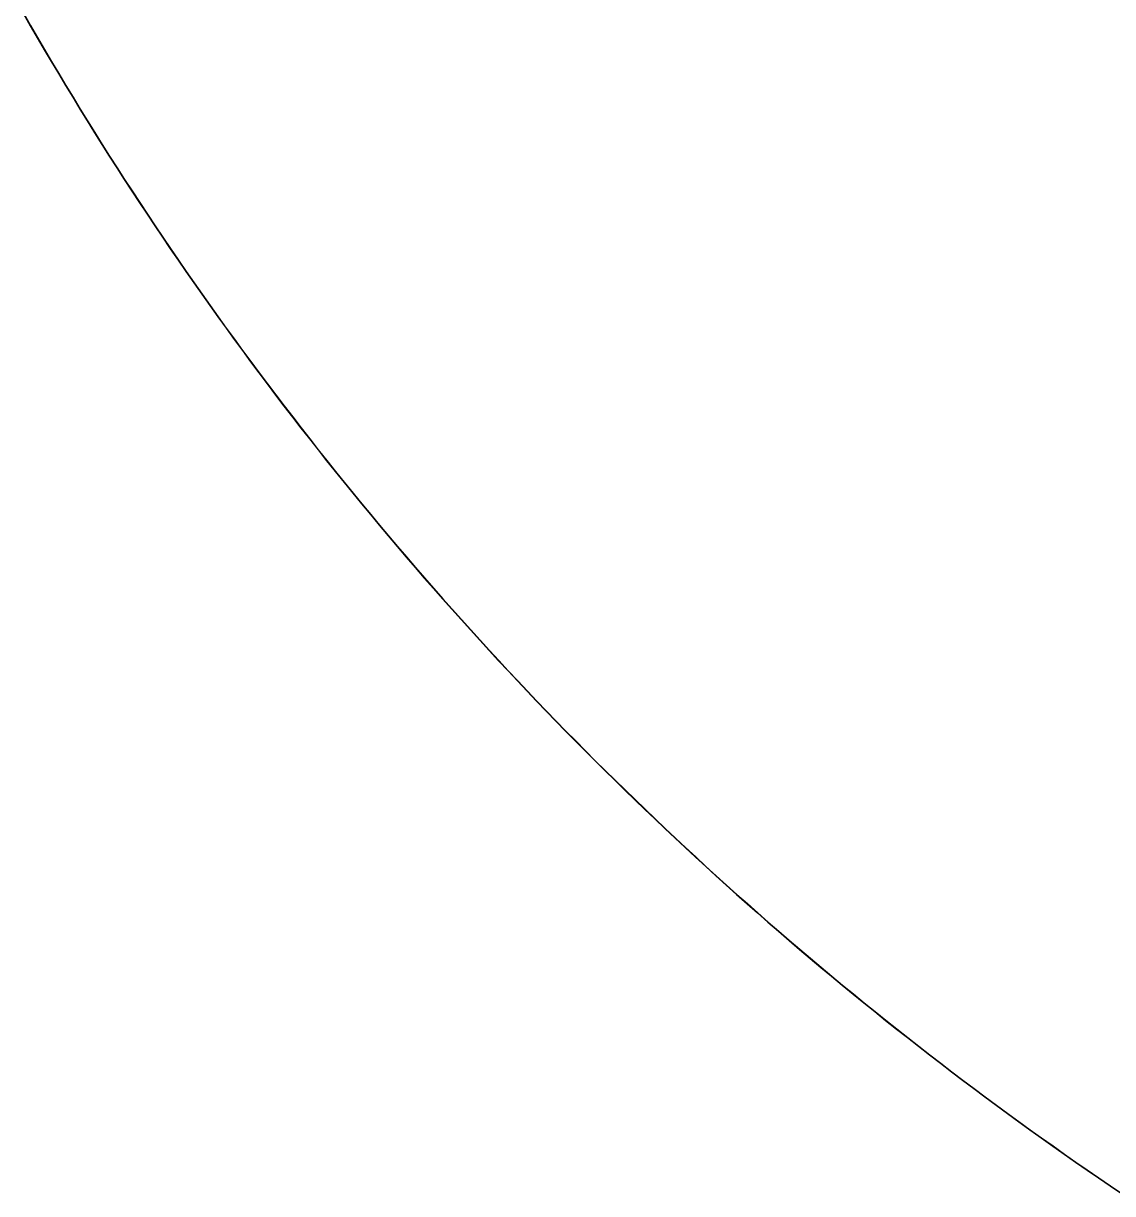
# Model space of a CAD drawing. Extents: x 141.9 to 179.5, y -126.9 to -94.3.
# Drawn here: x 169.736 to 171.332, y -103.787 to -102.072 of the extents above; entities that cross this region are included whole.
import ezdxf

# ---------------------------------------------------------------- set-up
doc = ezdxf.new("R2010")
doc.units = 0
doc.layers.add('BLACK', color=7, linetype='CONTINUOUS')

msp = doc.modelspace()

# ---------------------------------------------------------------- linework, layer by layer
at = {"layer": 'BLACK', "linetype": 'CONTINUOUS'}
for p, q in [((169.735697, -102.057993), (169.745818, -102.075608)), ((169.736144, -102.05787), (169.746265, -102.075485)), ((169.745818, -102.075608), (169.756007, -102.093183)), ((169.746265, -102.075485), (169.756455, -102.09306)), ((169.756007, -102.093183), (169.766266, -102.110717)), ((169.756455, -102.09306), (169.766713, -102.110594)), ((169.766266, -102.110717), (169.776592, -102.12821)), ((169.766713, -102.110594), (169.777039, -102.128087)), ((169.776592, -102.12821), (169.786988, -102.145661)), ((169.777039, -102.128087), (169.787435, -102.145538)), ((169.786988, -102.145661), (169.797451, -102.163071)), ((169.787435, -102.145538), (169.797898, -102.162948)), ((169.797451, -102.163071), (169.807983, -102.180439)), ((169.797898, -102.162948), (169.80843, -102.180316)), ((169.807983, -102.180439), (169.818583, -102.197765)), ((169.80843, -102.180316), (169.81903, -102.197642)), ((169.818583, -102.197765), (169.82925, -102.215049)), ((169.81903, -102.197642), (169.829697, -102.214926)), ((169.82925, -102.215049), (169.839986, -102.232291)), ((169.829697, -102.214926), (169.840433, -102.232168)), ((169.839986, -102.232291), (169.850789, -102.24949)), ((169.840433, -102.232168), (169.851236, -102.249367)), ((169.850789, -102.24949), (169.86166, -102.266646)), ((169.851236, -102.249367), (169.862107, -102.266523)), ((169.86166, -102.266646), (169.872598, -102.283759)), ((169.862107, -102.266523), (169.873045, -102.283637)), ((169.872598, -102.283759), (169.883604, -102.30083)), ((169.873045, -102.283637), (169.884051, -102.300707)), ((169.883604, -102.30083), (169.894676, -102.317856)), ((169.884051, -102.300707), (169.895124, -102.317733)), ((169.894676, -102.317856), (169.905816, -102.334839)), ((169.895124, -102.317733), (169.906263, -102.334717)), ((169.905816, -102.334839), (169.917023, -102.351779)), ((169.906263, -102.334717), (169.91747, -102.351656)), ((169.917023, -102.351779), (169.928296, -102.368674)), ((169.91747, -102.351656), (169.928744, -102.368551)), ((169.928296, -102.368674), (169.939636, -102.385525)), ((169.928744, -102.368551), (169.940084, -102.385402)), ((169.939636, -102.385525), (169.951043, -102.402332)), ((169.940084, -102.385402), (169.95149, -102.402209)), ((169.951043, -102.402332), (169.962516, -102.419094)), ((169.95149, -102.402209), (169.962963, -102.418971)), ((169.962516, -102.419094), (169.974055, -102.435811)), ((169.962963, -102.418971), (169.974502, -102.435688)), ((169.974055, -102.435811), (169.98566, -102.452483)), ((169.974502, -102.435688), (169.986107, -102.45236)), ((169.98566, -102.452483), (169.997331, -102.46911)), ((169.986107, -102.45236), (169.997778, -102.468987)), ((169.997331, -102.46911), (170.009068, -102.485691)), ((169.997778, -102.468987), (170.009515, -102.485569)), ((170.009068, -102.485691), (170.02087, -102.502227)), ((170.009515, -102.485569), (170.021318, -102.502104)), ((170.02087, -102.502227), (170.032738, -102.518717)), ((170.021318, -102.502104), (170.033185, -102.518594)), ((170.032738, -102.518717), (170.044671, -102.53516)), ((170.033185, -102.518594), (170.045119, -102.535037)), ((170.044671, -102.53516), (170.05667, -102.551557)), ((170.045119, -102.535037), (170.057117, -102.551435)), ((170.05667, -102.551557), (170.068733, -102.567908)), ((170.057117, -102.551435), (170.06918, -102.567785)), ((170.068733, -102.567908), (170.080861, -102.584212)), ((170.06918, -102.567785), (170.081309, -102.584089)), ((170.080861, -102.584212), (170.093054, -102.600469)), ((170.081309, -102.584089), (170.093501, -102.600346)), ((170.093054, -102.600469), (170.105312, -102.616678)), ((170.093501, -102.600346), (170.105759, -102.616555)), ((170.105312, -102.616678), (170.117634, -102.63284)), ((170.105759, -102.616555), (170.118081, -102.632717)), ((170.117634, -102.63284), (170.13002, -102.648955)), ((170.118081, -102.632717), (170.130467, -102.648832)), ((170.13002, -102.648955), (170.14247, -102.665021)), ((170.130467, -102.648832), (170.142917, -102.664898)), ((170.14247, -102.665021), (170.154984, -102.681039)), ((170.142917, -102.664898), (170.155431, -102.680917)), ((170.154984, -102.681039), (170.167561, -102.69701)), ((170.155431, -102.680917), (170.168009, -102.696887)), ((170.167561, -102.69701), (170.180203, -102.712931)), ((170.168009, -102.696887), (170.18065, -102.712808)), ((170.180203, -102.712931), (170.192907, -102.728804)), ((170.18065, -102.712808), (170.193354, -102.728681)), ((170.192907, -102.728804), (170.205675, -102.744627)), ((170.193354, -102.728681), (170.206122, -102.744505)), ((170.205675, -102.744627), (170.218506, -102.760402)), ((170.206122, -102.744505), (170.218953, -102.760279)), ((170.218506, -102.760402), (170.2314, -102.776127)), ((170.218953, -102.760279), (170.231847, -102.776004)), ((170.2314, -102.776127), (170.244356, -102.791802)), ((170.231847, -102.776004), (170.244803, -102.791679)), ((170.244356, -102.791802), (170.257375, -102.807428)), ((170.244803, -102.791679), (170.257822, -102.807305)), ((170.257375, -102.807428), (170.270456, -102.823003)), ((170.257822, -102.807305), (170.270903, -102.82288)), ((170.270456, -102.823003), (170.2836, -102.838528)), ((170.270903, -102.82288), (170.284047, -102.838405)), ((170.2836, -102.838528), (170.296805, -102.854003)), ((170.284047, -102.838405), (170.297252, -102.85388)), ((170.296805, -102.854003), (170.310072, -102.869426)), ((170.297252, -102.85388), (170.310519, -102.869303)), ((170.310072, -102.869426), (170.323401, -102.884799)), ((170.310519, -102.869303), (170.323848, -102.884676)), ((170.323401, -102.884799), (170.336791, -102.90012)), ((170.323848, -102.884676), (170.337238, -102.899997)), ((170.336791, -102.90012), (170.350243, -102.91539)), ((170.337238, -102.899997), (170.35069, -102.915267)), ((170.350243, -102.91539), (170.363755, -102.930608)), ((170.35069, -102.915267), (170.364202, -102.930485)), ((170.363755, -102.930608), (170.377328, -102.945774)), ((170.364202, -102.930485), (170.377776, -102.945652)), ((170.377328, -102.945774), (170.390962, -102.960889)), ((170.377776, -102.945652), (170.39141, -102.960766)), ((170.390962, -102.960889), (170.404657, -102.97595)), ((170.39141, -102.960766), (170.405104, -102.975827)), ((170.404657, -102.97595), (170.418411, -102.990959)), ((170.405104, -102.975827), (170.418859, -102.990837)), ((170.418411, -102.990959), (170.432226, -103.005916)), ((170.418859, -102.990837), (170.432673, -103.005793)), ((170.432226, -103.005916), (170.446101, -103.020819)), ((170.432673, -103.005793), (170.446548, -103.020696)), ((170.446101, -103.020819), (170.460035, -103.035669)), ((170.446548, -103.020696), (170.460482, -103.035546)), ((170.460035, -103.035669), (170.474029, -103.050465)), ((170.460482, -103.035546), (170.474476, -103.050342)), ((170.474029, -103.050465), (170.488082, -103.065208)), ((170.474476, -103.050342), (170.488529, -103.065085)), ((170.488082, -103.065208), (170.502194, -103.079897)), ((170.488529, -103.065085), (170.502641, -103.079774)), ((170.502194, -103.079897), (170.516364, -103.094531)), ((170.502641, -103.079774), (170.516812, -103.094408)), ((170.516364, -103.094531), (170.530594, -103.109111)), ((170.516812, -103.094408), (170.531041, -103.108988)), ((170.530594, -103.109111), (170.544882, -103.123636)), ((170.531041, -103.108988), (170.545329, -103.123514)), ((170.544882, -103.123636), (170.559228, -103.138107)), ((170.545329, -103.123514), (170.559675, -103.137984)), ((170.559228, -103.138107), (170.573632, -103.152522)), ((170.559675, -103.137984), (170.574079, -103.1524)), ((170.573632, -103.152522), (170.588094, -103.166883)), ((170.574079, -103.1524), (170.588541, -103.16676)), ((170.588094, -103.166883), (170.602613, -103.181187)), ((170.588541, -103.16676), (170.60306, -103.181064)), ((170.602613, -103.181187), (170.61719, -103.195436)), ((170.60306, -103.181064), (170.617637, -103.195313)), ((170.61719, -103.195436), (170.631824, -103.209628)), ((170.617637, -103.195313), (170.632271, -103.209506)), ((170.631824, -103.209628), (170.646514, -103.223765)), ((170.632271, -103.209506), (170.646961, -103.223642)), ((170.646514, -103.223765), (170.661262, -103.237845)), ((170.646961, -103.223642), (170.661709, -103.237722)), ((170.661262, -103.237845), (170.676066, -103.251868)), ((170.661709, -103.237722), (170.676513, -103.251745)), ((170.676066, -103.251868), (170.690926, -103.265835)), ((170.676513, -103.251745), (170.691373, -103.265712)), ((170.690926, -103.265835), (170.705842, -103.279744)), ((170.691373, -103.265712), (170.706289, -103.279621)), ((170.705842, -103.279744), (170.720813, -103.293596)), ((170.706289, -103.279621), (170.721261, -103.293473)), ((170.720813, -103.293596), (170.735841, -103.30739)), ((170.721261, -103.293473), (170.736288, -103.307267)), ((170.735841, -103.30739), (170.750923, -103.321127)), ((170.736288, -103.307267), (170.75137, -103.321004)), ((170.750923, -103.321127), (170.766061, -103.334805)), ((170.75137, -103.321004), (170.766508, -103.334682)), ((170.766061, -103.334805), (170.781253, -103.348425)), ((170.766508, -103.334682), (170.781701, -103.348302)), ((170.781253, -103.348425), (170.7965, -103.361987)), ((170.781701, -103.348302), (170.796948, -103.361864)), ((170.7965, -103.361987), (170.811802, -103.37549)), ((170.796948, -103.361864), (170.812249, -103.375367)), ((170.811802, -103.37549), (170.827157, -103.388934)), ((170.812249, -103.375367), (170.827604, -103.388811)), ((170.827157, -103.388934), (170.842566, -103.402319)), ((170.827604, -103.388811), (170.843014, -103.402196)), ((170.842566, -103.402319), (170.858029, -103.415644)), ((170.843014, -103.402196), (170.858477, -103.415521)), ((170.858029, -103.415644), (170.873546, -103.42891)), ((170.858477, -103.415521), (170.873993, -103.428787)), ((170.873546, -103.42891), (170.889115, -103.442116)), ((170.873993, -103.428787), (170.889562, -103.441993)), ((170.889115, -103.442116), (170.904737, -103.455262)), ((170.889562, -103.441993), (170.905184, -103.455139)), ((170.905184, -103.455139), (170.920859, -103.468225)), ((170.904737, -103.455262), (170.920412, -103.468348)), ((170.920412, -103.468348), (170.936139, -103.481373)), ((170.920859, -103.468225), (170.936586, -103.48125)), ((170.936139, -103.481373), (170.951919, -103.494337)), ((170.936586, -103.48125), (170.952366, -103.494214)), ((170.951919, -103.494337), (170.96775, -103.507241)), ((170.952366, -103.494214), (170.968197, -103.507118)), ((170.96775, -103.507241), (170.983632, -103.520083)), ((170.968197, -103.507118), (170.98408, -103.51996)), ((170.983632, -103.520083), (170.999567, -103.532864)), ((170.98408, -103.51996), (171.000014, -103.532741)), ((170.999567, -103.532864), (171.015552, -103.545584)), ((171.000014, -103.532741), (171.015999, -103.545461)), ((171.015552, -103.545584), (171.031588, -103.558242)), ((171.015999, -103.545461), (171.032035, -103.558119)), ((171.031588, -103.558242), (171.047674, -103.570837)), ((171.032035, -103.558119), (171.048121, -103.570714)), ((171.047674, -103.570837), (171.063811, -103.583371)), ((171.048121, -103.570714), (171.064258, -103.583248)), ((171.063811, -103.583371), (171.079998, -103.595842)), ((171.064258, -103.583248), (171.080445, -103.595719)), ((171.079998, -103.595842), (171.096234, -103.60825)), ((171.080445, -103.595719), (171.096681, -103.608127)), ((171.096234, -103.60825), (171.11252, -103.620596)), ((171.096681, -103.608127), (171.112967, -103.620473)), ((171.11252, -103.620596), (171.128855, -103.632878)), ((171.112967, -103.620473), (171.129303, -103.632755)), ((171.128855, -103.632878), (171.14524, -103.645098)), ((171.129303, -103.632755), (171.145687, -103.644975)), ((171.14524, -103.645098), (171.161672, -103.657253)), ((171.145687, -103.644975), (171.16212, -103.65713)), ((171.161672, -103.657253), (171.178154, -103.669345)), ((171.16212, -103.65713), (171.178601, -103.669222)), ((171.178154, -103.669345), (171.194683, -103.681373)), ((171.178601, -103.669222), (171.19513, -103.68125)), ((171.194683, -103.681373), (171.21126, -103.693337)), ((171.19513, -103.68125), (171.211707, -103.693214)), ((171.21126, -103.693337), (171.227885, -103.705237)), ((171.211707, -103.693214), (171.228332, -103.705114)), ((171.227885, -103.705237), (171.244557, -103.717072)), ((171.228332, -103.705114), (171.245004, -103.716949)), ((171.244557, -103.717072), (171.261276, -103.728843)), ((171.245004, -103.716949), (171.261723, -103.72872)), ((171.261276, -103.728843), (171.278042, -103.740548)), ((171.261723, -103.72872), (171.278489, -103.740425)), ((171.278042, -103.740548), (171.294854, -103.752188)), ((171.278489, -103.740425), (171.295301, -103.752065)), ((171.294854, -103.752188), (171.311712, -103.763763)), ((171.295301, -103.752065), (171.31216, -103.76364)), ((171.311712, -103.763763), (171.328617, -103.775273)), ((171.31216, -103.76364), (171.329064, -103.77515)), ((171.328617, -103.775273), (171.345566, -103.786717)), ((171.329064, -103.77515), (171.346014, -103.786594))]:
    msp.add_line(p, q, dxfattribs=at)

doc.saveas('drawing.dxf')
